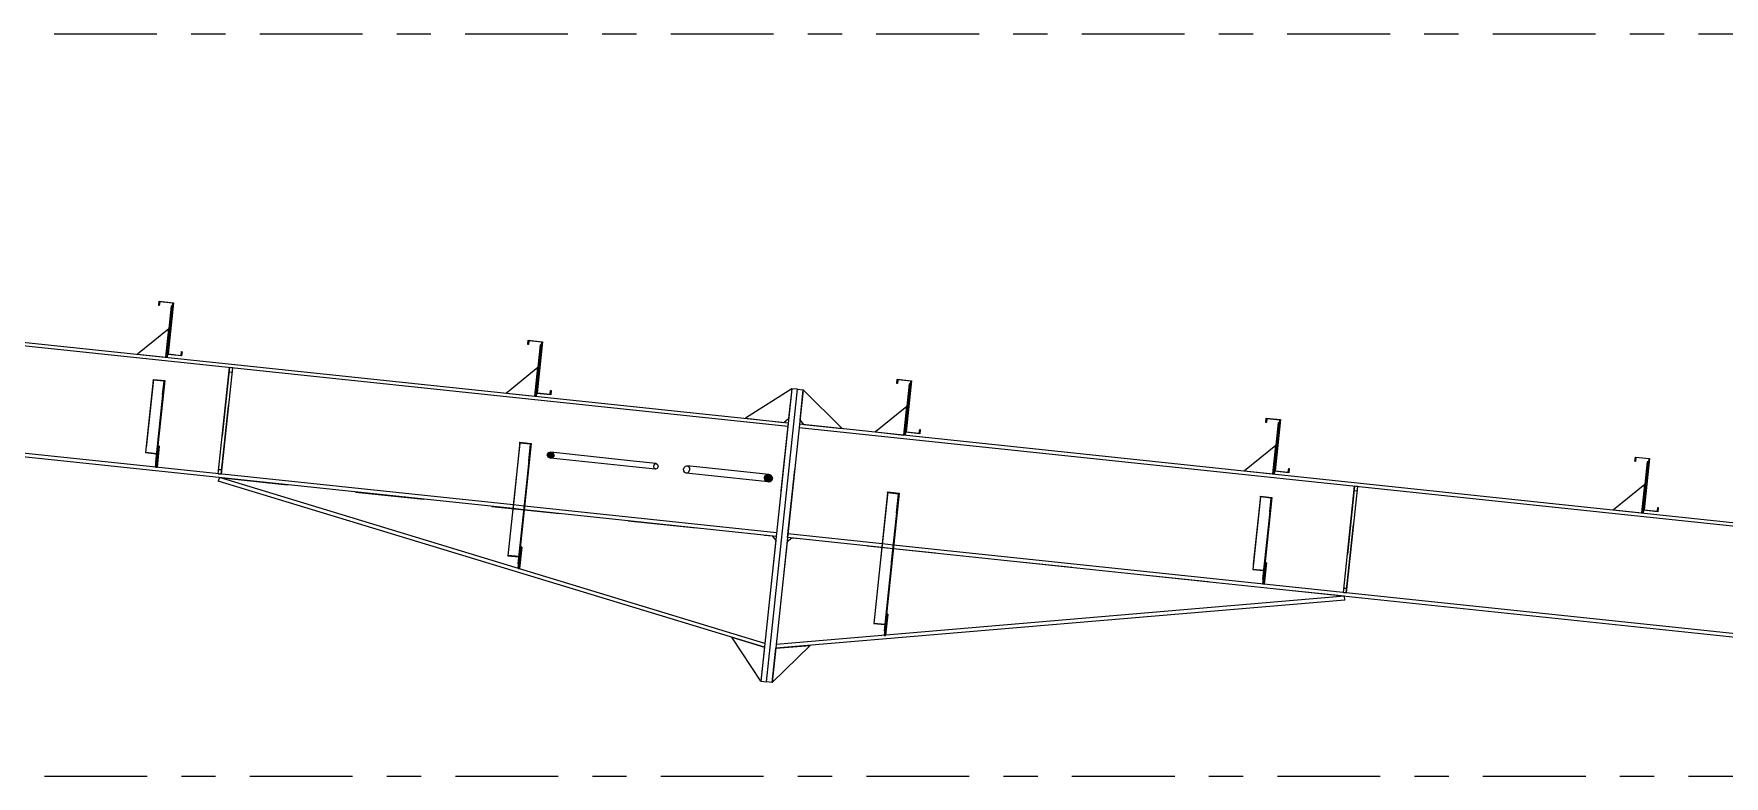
# Model space of a CAD drawing. Header units: millimetres. Extents: x -49 to 773, y -73 to 501.
# Drawn here: x 311.76 to 361.11, y 261.47 to 283.14 of the extents above; entities that cross this region are included whole.
import ezdxf

# ---------------------------------------------------------------- set-up
doc = ezdxf.new("R2010")
doc.units = ezdxf.units.MM
for name, pattern in [('XKITLINE00', [0]), ('XKITLINE02', [4, 2, -2]), ('XKITLINE03', [6, 3, -1, 1, -1])]:
    doc.linetypes.add(name, pattern=pattern)
doc.layers.add('Part', color=2, linetype='Continuous', lineweight=0)
doc.layers.add('S-grid', color=1, linetype='Continuous', lineweight=0)

# ---------------------------------------------------------------- blocks, each defined once
blk = doc.blocks.new('*A210')
at = {"layer": 'Part'}
blk.add_hatch(color=3, dxfattribs=at).paths.add_polyline_path([(337.607, 271.479), (337.619, 271.588), (337.634, 271.587), (337.621, 271.462), (337.206, 271.506), (337.364, 272.999), (336.979, 273.04), (336.968, 272.93), (336.953, 272.932), (336.966, 273.056), (337.38, 273.013), (337.223, 271.519)], flags=17)
blk = doc.blocks.new('*A211')
at = {"layer": 'Part'}
blk.add_hatch(color=3, dxfattribs=at).paths.add_polyline_path([(337.607, 271.479), (337.619, 271.588), (337.634, 271.587), (337.621, 271.462), (337.206, 271.506), (337.364, 272.999), (336.979, 273.04), (336.968, 272.93), (336.953, 272.932), (336.966, 273.056), (337.38, 273.013), (337.223, 271.519)], flags=17)
blk = doc.blocks.new('*A212')
at = {"layer": 'Part'}
blk.add_hatch(color=3, dxfattribs=at).paths.add_polyline_path([(325.944, 271.188), (325.947, 271.214), (326.278, 271.179), (326.223, 270.659), (326.207, 270.661), (326.259, 271.155)], flags=17)
blk = doc.blocks.new('*A213')
at = {"layer": 'Part'}
blk.add_hatch(color=3, dxfattribs=at).paths.add_polyline_path([(315.245, 273.031), (315.247, 273.052), (315.579, 273.017), (315.534, 272.597), (315.518, 272.598), (315.56, 272.997)], flags=17)
blk = doc.blocks.new('*A214')
at = {"layer": 'Part'}
blk.add_hatch(color=3, dxfattribs=at).paths.add_polyline_path([(336.684, 269.736), (336.687, 269.764), (337.019, 269.729), (336.959, 269.158), (336.942, 269.16), (336.999, 269.703)], flags=17)
blk = doc.blocks.new('*A216')
at = {"layer": 'Part'}
blk.add_hatch(color=3, dxfattribs=at).paths.add_polyline_path([(347.566, 269.621), (347.568, 269.642), (347.899, 269.608), (347.855, 269.188), (347.839, 269.189), (347.881, 269.588)], flags=17)
blk = doc.blocks.new('*A224')
at = {"layer": 'Part'}
blk.add_hatch(color=3, dxfattribs=at).paths.add_polyline_path([(326.855, 270.922), (326.929, 270.889), (326.954, 270.828), (326.917, 270.772), (326.838, 270.756), (326.764, 270.788), (326.738, 270.85), (326.776, 270.906)], flags=17)
blk = doc.blocks.new('*A225')
at = {"layer": 'Part'}
blk.add_hatch(color=3, dxfattribs=at).paths.add_polyline_path([(333.275, 270.252), (333.316, 270.209), (333.327, 270.155), (333.305, 270.105), (333.256, 270.072), (333.193, 270.065), (333.133, 270.085), (333.092, 270.128), (333.081, 270.181), (333.103, 270.231), (333.152, 270.265), (333.215, 270.272)], flags=17)
blk = doc.blocks.new('*A230')
at = {"layer": 'Part'}
blk.add_hatch(color=3, dxfattribs=at).paths.add_polyline_path([(326.834, 272.615), (326.845, 272.724), (326.86, 272.723), (326.847, 272.599), (326.433, 272.642), (326.59, 274.136), (326.206, 274.176), (326.194, 274.067), (326.179, 274.068), (326.192, 274.193), (326.607, 274.149), (326.449, 272.656)], flags=17)
blk = doc.blocks.new('*A231')
at = {"layer": 'Part'}
blk.add_hatch(color=3, dxfattribs=at).paths.add_polyline_path([(326.834, 272.615), (326.845, 272.724), (326.86, 272.723), (326.847, 272.599), (326.433, 272.642), (326.59, 274.136), (326.206, 274.176), (326.194, 274.067), (326.179, 274.068), (326.192, 274.193), (326.607, 274.149), (326.449, 272.656)], flags=17)
blk = doc.blocks.new('*A232')
at = {"layer": 'Part'}
blk.add_hatch(color=3, dxfattribs=at).paths.add_polyline_path([(316.06, 273.751), (316.072, 273.861), (316.087, 273.859), (316.073, 273.735), (315.659, 273.779), (315.817, 275.272), (315.432, 275.313), (315.421, 275.203), (315.406, 275.205), (315.419, 275.329), (315.833, 275.285), (315.676, 273.792)], flags=17)
blk = doc.blocks.new('*A233')
at = {"layer": 'Part'}
blk.add_hatch(color=3, dxfattribs=at).paths.add_polyline_path([(316.06, 273.751), (316.072, 273.861), (316.087, 273.859), (316.073, 273.735), (315.659, 273.779), (315.817, 275.272), (315.432, 275.313), (315.421, 275.203), (315.406, 275.205), (315.419, 275.329), (315.833, 275.285), (315.676, 273.792)], flags=17)
blk = doc.blocks.new('*A268')
at = {"layer": 'Part'}
blk.add_hatch(color=3, dxfattribs=at).paths.add_polyline_path([(359.154, 269.206), (359.166, 269.315), (359.181, 269.314), (359.168, 269.189), (358.753, 269.233), (358.911, 270.727), (358.526, 270.767), (358.515, 270.658), (358.5, 270.659), (358.513, 270.784), (358.927, 270.74), (358.77, 269.247)], flags=17)
blk = doc.blocks.new('*A269')
at = {"layer": 'Part'}
blk.add_hatch(color=3, dxfattribs=at).paths.add_polyline_path([(359.154, 269.206), (359.166, 269.315), (359.181, 269.314), (359.168, 269.189), (358.753, 269.233), (358.911, 270.727), (358.526, 270.767), (358.515, 270.658), (358.5, 270.659), (358.513, 270.784), (358.927, 270.74), (358.77, 269.247)], flags=17)
blk = doc.blocks.new('*A270')
at = {"layer": 'Part'}
blk.add_hatch(color=3, dxfattribs=at).paths.add_polyline_path([(348.381, 270.342), (348.392, 270.452), (348.407, 270.45), (348.394, 270.326), (347.98, 270.37), (348.137, 271.863), (347.753, 271.903), (347.741, 271.794), (347.726, 271.796), (347.739, 271.92), (348.154, 271.876), (347.996, 270.383)], flags=17)
blk = doc.blocks.new('*A271')
at = {"layer": 'Part'}
blk.add_hatch(color=3, dxfattribs=at).paths.add_polyline_path([(348.381, 270.342), (348.392, 270.452), (348.407, 270.45), (348.394, 270.326), (347.98, 270.37), (348.137, 271.863), (347.753, 271.903), (347.741, 271.794), (347.726, 271.796), (347.739, 271.92), (348.154, 271.876), (347.996, 270.383)], flags=17)
blk = doc.blocks.new('*A896')
at = {"layer": 'S-grid', "color": 1, "linetype": 'XKITLINE03', "lineweight": 0}
blk.add_line((282.351, 283.136), (454.905, 283.136), dxfattribs=at)
blk = doc.blocks.new('*A897')
at = {"layer": 'S-grid', "color": 1, "linetype": 'XKITLINE03', "lineweight": 0}
blk.add_line((-5.936, 261.47), (454.905, 261.47), dxfattribs=at)
blk = doc.blocks.new('*A907')
at = {"layer": 'Part', "color": 2, "linetype": 'XKITLINE00', "lineweight": 0}
for p, q in [((349.989, 266.831), (350.316, 269.93)), ((350.398, 269.922), (350.072, 266.822))]:
    blk.add_line(p, q, dxfattribs=at)
at = {"layer": 'Part', "color": 7, "linetype": 'XKITLINE02', "lineweight": 0}
for p, q in [((350.302, 269.806), (350.385, 269.797)), ((350.398, 269.922), (350.316, 269.93)), ((350.072, 266.822), (349.989, 266.831)), ((350.085, 266.947), (350.002, 266.955))]:
    blk.add_line(p, q, dxfattribs=at)
blk = doc.blocks.new('*A1142')
at = {"layer": 'Part', "color": 2, "linetype": 'XKITLINE00', "lineweight": 0}
for p, q in [((336.953, 272.932), (336.966, 273.056)), ((336.968, 272.93), (336.953, 272.932)), ((336.966, 273.056), (337.38, 273.013)), ((336.979, 273.04), (336.968, 272.93)), ((337.364, 272.999), (336.979, 273.04)), ((337.206, 271.506), (337.364, 272.999)), ((337.38, 273.013), (337.223, 271.519)), ((337.621, 271.462), (337.206, 271.506)), ((337.223, 271.519), (337.607, 271.479)), ((337.607, 271.479), (337.619, 271.588)), ((337.619, 271.588), (337.634, 271.587)), ((337.634, 271.587), (337.621, 271.462))]:
    blk.add_line(p, q, dxfattribs=at)
blk = doc.blocks.new('*A1143')
at = {"layer": 'Part', "color": 2, "linetype": 'XKITLINE00', "lineweight": 0}
for p, q in [((336.953, 272.932), (336.966, 273.056)), ((336.968, 272.93), (336.953, 272.932)), ((336.966, 273.056), (337.38, 273.013)), ((336.979, 273.04), (336.968, 272.93)), ((337.364, 272.999), (336.979, 273.04)), ((337.206, 271.506), (337.364, 272.999)), ((337.38, 273.013), (337.223, 271.519)), ((337.621, 271.462), (337.206, 271.506)), ((337.223, 271.519), (337.607, 271.479)), ((337.607, 271.479), (337.619, 271.588)), ((337.619, 271.588), (337.634, 271.587)), ((337.634, 271.587), (337.621, 271.462))]:
    blk.add_line(p, q, dxfattribs=at)
blk = doc.blocks.new('*A1144')
at = {"layer": 'Part', "color": 7, "linetype": 'XKITLINE02', "lineweight": 0}
for p, q in [((261.135, 279.337), (260.808, 276.237)), ((261.138, 279.362), (261.146, 279.445)), ((333.78, 271.784), (333.43, 268.469)), ((326.074, 269.244), (325.743, 269.279)), ((326.086, 269.352), (325.754, 269.387))]:
    blk.add_line(p, q, dxfattribs=at)
at = {"layer": 'Part', "color": 2, "linetype": 'XKITLINE00', "lineweight": 0}
for p, q in [((261.138, 279.362), (261.135, 279.337)), ((333.769, 271.676), (261.135, 279.337)), ((261.146, 279.445), (333.78, 271.784)), ((260.808, 276.237), (260.797, 276.13)), ((325.743, 269.279), (260.797, 276.13)), ((325.754, 269.387), (260.808, 276.237)), ((333.43, 268.469), (326.074, 269.244)), ((333.442, 268.576), (326.086, 269.352))]:
    blk.add_line(p, q, dxfattribs=at)
blk = doc.blocks.new('*A1145')
at = {"layer": 'Part', "color": 7, "linetype": 'XKITLINE02', "lineweight": 0}
for p, q in [((333.762, 268.434), (334.112, 271.749)), ((336.848, 268.108), (336.516, 268.143)), ((336.859, 268.216), (336.528, 268.251)), ((402.909, 264.492), (399.159, 261.536)), ((390.727, 262.534), (390.396, 262.569)), ((390.716, 262.426), (390.384, 262.461)), ((399.281, 261.632), (399.041, 261.657))]:
    blk.add_line(p, q, dxfattribs=at)
at = {"layer": 'Part', "color": 2, "linetype": 'XKITLINE00', "lineweight": 0}
for p, q in [((402.788, 264.396), (334.1, 271.641)), ((334.112, 271.749), (402.909, 264.492)), ((336.528, 268.251), (333.773, 268.541)), ((336.516, 268.143), (333.762, 268.434)), ((390.384, 262.461), (336.848, 268.108)), ((390.396, 262.569), (336.859, 268.216)), ((399.159, 261.536), (390.716, 262.426)), ((399.041, 261.657), (390.727, 262.534))]:
    blk.add_line(p, q, dxfattribs=at)
blk = doc.blocks.new('*A1148')
at = {"layer": 'Part', "color": 7, "linetype": 'XKITLINE02', "lineweight": 0}
for p, q in [((333.749, 268.313), (333.421, 265.202)), ((350.019, 266.719), (333.883, 268.421))]:
    blk.add_line(p, q, dxfattribs=at)
at = {"layer": 'Part', "color": 2, "linetype": 'XKITLINE00', "lineweight": 0}
for p, q in [((333.883, 268.421), (333.749, 268.313)), ((350.028, 266.611), (333.421, 265.202)), ((350.019, 266.719), (333.433, 265.311)), ((350.028, 266.611), (350.019, 266.719))]:
    blk.add_line(p, q, dxfattribs=at)
blk = doc.blocks.new('*A1149')
at = {"layer": 'Part', "color": 2, "linetype": 'XKITLINE00', "lineweight": 0}
for p, q in [((317.173, 270.183), (317.142, 270.08)), ((333.089, 265.236), (317.142, 270.08)), ((333.101, 265.346), (317.173, 270.183)), ((333.309, 268.481), (333.418, 268.348))]:
    blk.add_line(p, q, dxfattribs=at)
at = {"layer": 'Part', "color": 7, "linetype": 'XKITLINE02', "lineweight": 0}
for p, q in [((317.173, 270.183), (333.309, 268.481)), ((333.418, 268.348), (333.089, 265.236))]:
    blk.add_line(p, q, dxfattribs=at)
blk = doc.blocks.new('*A1150')
at = {"layer": 'Part', "color": 2, "linetype": 'XKITLINE00', "lineweight": 0}
blk.add_line((334.417, 265.286), (333.316, 264.207), dxfattribs=at)
at = {"layer": 'Part', "color": 7, "linetype": 'XKITLINE02', "lineweight": 0}
for p, q in [((333.316, 264.207), (333.421, 265.202)), ((333.421, 265.202), (334.417, 265.286))]:
    blk.add_line(p, q, dxfattribs=at)
blk = doc.blocks.new('*A1151')
at = {"layer": 'Part', "color": 2, "linetype": 'XKITLINE00', "lineweight": 0}
blk.add_line((332.985, 264.242), (332.133, 265.527), dxfattribs=at)
at = {"layer": 'Part', "color": 7, "linetype": 'XKITLINE02', "lineweight": 0}
for p, q in [((332.133, 265.527), (333.089, 265.236)), ((333.089, 265.236), (332.985, 264.242))]:
    blk.add_line(p, q, dxfattribs=at)
blk = doc.blocks.new('*A1152')
at = {"layer": 'Part', "color": 7, "linetype": 'XKITLINE02', "lineweight": 0}
for p, q in [((336.647, 266.2), (336.581, 265.578)), ((336.622, 265.574), (336.688, 266.196)), ((336.688, 266.196), (336.647, 266.2)), ((336.581, 265.578), (336.622, 265.574)), ((336.594, 265.703), (336.636, 265.698))]:
    blk.add_line(p, q, dxfattribs=at)
blk = doc.blocks.new('*A1153')
at = {"layer": 'Part', "color": 2, "linetype": 'XKITLINE00', "lineweight": 0}
for p, q in [((336.626, 266.005), (336.581, 265.578)), ((336.688, 266.196), (336.623, 265.582)), ((336.647, 266.2), (336.688, 266.196))]:
    blk.add_line(p, q, dxfattribs=at)
at = {"layer": 'Part', "color": 7, "linetype": 'XKITLINE02', "lineweight": 0}
for p, q in [((336.626, 266.005), (336.647, 266.2)), ((336.622, 265.574), (336.581, 265.578)), ((336.594, 265.703), (336.636, 265.698)), ((336.623, 265.582), (336.622, 265.574))]:
    blk.add_line(p, q, dxfattribs=at)
blk = doc.blocks.new('*A1154')
at = {"layer": 'Part', "color": 7, "linetype": 'XKITLINE02', "lineweight": 0}
for p, q in [((325.96, 268.156), (325.894, 267.535)), ((325.935, 267.531), (326.001, 268.152)), ((326.001, 268.152), (325.96, 268.156)), ((325.894, 267.535), (325.935, 267.531)), ((325.907, 267.659), (325.949, 267.655))]:
    blk.add_line(p, q, dxfattribs=at)
blk = doc.blocks.new('*A1155')
at = {"layer": 'Part', "color": 2, "linetype": 'XKITLINE00', "lineweight": 0}
for p, q in [((326.001, 268.152), (325.935, 267.531)), ((325.96, 268.156), (326.001, 268.152)), ((325.894, 267.535), (325.937, 267.943)), ((325.935, 267.531), (325.894, 267.535))]:
    blk.add_line(p, q, dxfattribs=at)
at = {"layer": 'Part', "color": 7, "linetype": 'XKITLINE02', "lineweight": 0}
for p, q in [((325.937, 267.943), (325.96, 268.156)), ((325.907, 267.659), (325.949, 267.655))]:
    blk.add_line(p, q, dxfattribs=at)
blk = doc.blocks.new('*A1156')
at = {"layer": 'Part', "color": 2, "linetype": 'XKITLINE00', "lineweight": 0}
blk.add_line((326.47, 273.393), (325.554, 272.651), dxfattribs=at)
at = {"layer": 'Part', "color": 7, "linetype": 'XKITLINE02', "lineweight": 0}
for p, q in [((326.382, 272.564), (326.47, 273.393)), ((325.554, 272.651), (326.382, 272.564))]:
    blk.add_line(p, q, dxfattribs=at)
blk = doc.blocks.new('*A1157')
at = {"layer": 'Part', "color": 2, "linetype": 'XKITLINE00', "lineweight": 0}
for p, q in [((326.54, 274.055), (326.382, 272.564)), ((326.581, 274.051), (326.54, 274.055)), ((326.433, 272.642), (326.424, 272.559))]:
    blk.add_line(p, q, dxfattribs=at)
at = {"layer": 'Part', "color": 7, "linetype": 'XKITLINE02', "lineweight": 0}
for p, q in [((326.433, 272.642), (326.581, 274.051)), ((326.424, 272.559), (326.382, 272.564))]:
    blk.add_line(p, q, dxfattribs=at)
blk = doc.blocks.new('*A1158')
at = {"layer": 'Part', "color": 7, "linetype": 'XKITLINE02', "lineweight": 0}
for p, q in [((325.947, 271.214), (325.598, 267.903)), ((326.259, 271.155), (325.891, 267.669)), ((325.908, 267.667), (326.278, 271.179)), ((325.598, 267.903), (325.913, 267.87)), ((325.599, 267.914), (325.93, 267.879)), ((325.891, 267.669), (325.908, 267.667))]:
    blk.add_line(p, q, dxfattribs=at)
blk = doc.blocks.new('*A1159')
at = {"layer": 'Part', "color": 2, "linetype": 'XKITLINE00', "lineweight": 0}
for p, q in [((325.944, 271.188), (325.598, 267.903)), ((326.278, 271.179), (325.937, 267.943)), ((325.944, 271.188), (325.947, 271.214)), ((326.259, 271.155), (325.944, 271.188)), ((325.947, 271.214), (326.278, 271.179)), ((326.207, 270.661), (326.259, 271.155)), ((326.207, 270.661), (325.891, 267.669)), ((326.207, 270.661), (326.223, 270.659)), ((325.598, 267.903), (325.913, 267.87)), ((325.891, 267.669), (325.908, 267.667))]:
    blk.add_line(p, q, dxfattribs=at)
at = {"layer": 'Part', "color": 7, "linetype": 'XKITLINE02', "lineweight": 0}
for p, q in [((325.93, 267.879), (325.599, 267.914)), ((325.937, 267.943), (325.908, 267.667))]:
    blk.add_line(p, q, dxfattribs=at)
blk = doc.blocks.new('*A1160')
at = {"layer": 'Part', "color": 7, "linetype": 'XKITLINE02', "lineweight": 0}
for p, q in [((315.378, 271.11), (315.312, 270.489)), ((315.354, 270.484), (315.419, 271.106)), ((315.419, 271.106), (315.378, 271.11)), ((315.312, 270.489), (315.354, 270.484)), ((315.325, 270.613), (315.367, 270.608))]:
    blk.add_line(p, q, dxfattribs=at)
blk = doc.blocks.new('*A1161')
at = {"layer": 'Part', "color": 7, "linetype": 'XKITLINE02', "lineweight": 0}
for p, q in [((315.35, 270.85), (315.378, 271.11)), ((315.354, 270.484), (315.312, 270.489)), ((315.325, 270.613), (315.367, 270.608))]:
    blk.add_line(p, q, dxfattribs=at)
at = {"layer": 'Part', "color": 2, "linetype": 'XKITLINE00', "lineweight": 0}
for p, q in [((315.419, 271.106), (315.354, 270.484)), ((315.378, 271.11), (315.419, 271.106)), ((315.312, 270.489), (315.35, 270.85))]:
    blk.add_line(p, q, dxfattribs=at)
blk = doc.blocks.new('*A1162')
at = {"layer": 'Part', "color": 2, "linetype": 'XKITLINE00', "lineweight": 0}
blk.add_line((315.696, 274.529), (314.78, 273.788), dxfattribs=at)
at = {"layer": 'Part', "color": 7, "linetype": 'XKITLINE02', "lineweight": 0}
for p, q in [((315.609, 273.7), (315.696, 274.529)), ((314.78, 273.788), (315.609, 273.7))]:
    blk.add_line(p, q, dxfattribs=at)
blk = doc.blocks.new('*A1163')
at = {"layer": 'Part', "color": 2, "linetype": 'XKITLINE00', "lineweight": 0}
for p, q in [((315.766, 275.192), (315.609, 273.7)), ((315.808, 275.187), (315.766, 275.192)), ((315.659, 273.779), (315.65, 273.696))]:
    blk.add_line(p, q, dxfattribs=at)
at = {"layer": 'Part', "color": 7, "linetype": 'XKITLINE02', "lineweight": 0}
for p, q in [((315.659, 273.779), (315.808, 275.187)), ((315.65, 273.696), (315.609, 273.7))]:
    blk.add_line(p, q, dxfattribs=at)
blk = doc.blocks.new('*A1164')
at = {"layer": 'Part', "color": 7, "linetype": 'XKITLINE02', "lineweight": 0}
for p, q in [((315.247, 273.052), (315.022, 270.912)), ((315.56, 272.997), (315.31, 270.63)), ((315.327, 270.628), (315.579, 273.017)), ((315.022, 270.912), (315.336, 270.879)), ((315.023, 270.925), (315.354, 270.89)), ((315.31, 270.63), (315.327, 270.628))]:
    blk.add_line(p, q, dxfattribs=at)
blk = doc.blocks.new('*A1165')
at = {"layer": 'Part', "color": 2, "linetype": 'XKITLINE00', "lineweight": 0}
for p, q in [((315.245, 273.031), (315.022, 270.912)), ((315.245, 273.031), (315.247, 273.052)), ((315.56, 272.997), (315.245, 273.031)), ((315.247, 273.052), (315.579, 273.017)), ((315.579, 273.017), (315.35, 270.85)), ((315.518, 272.598), (315.56, 272.997)), ((315.518, 272.598), (315.31, 270.63)), ((315.534, 272.597), (315.518, 272.598)), ((315.022, 270.912), (315.336, 270.879)), ((315.31, 270.63), (315.327, 270.628))]:
    blk.add_line(p, q, dxfattribs=at)
at = {"layer": 'Part', "color": 7, "linetype": 'XKITLINE02', "lineweight": 0}
for p, q in [((315.023, 270.925), (315.354, 270.89)), ((315.35, 270.85), (315.327, 270.628))]:
    blk.add_line(p, q, dxfattribs=at)
blk = doc.blocks.new('*A1166')
at = {"layer": 'Part', "color": 7, "linetype": 'XKITLINE02', "lineweight": 0}
for p, q in [((317.47, 273.395), (317.143, 270.295)), ((317.226, 270.287), (317.553, 273.386)), ((317.457, 273.271), (317.54, 273.262)), ((317.553, 273.386), (317.47, 273.395)), ((317.143, 270.295), (317.226, 270.287)), ((317.156, 270.42), (317.239, 270.411))]:
    blk.add_line(p, q, dxfattribs=at)
blk = doc.blocks.new('*A1167')
at = {"layer": 'Part', "color": 2, "linetype": 'XKITLINE00', "lineweight": 0}
for p, q in [((317.143, 270.295), (317.47, 273.395)), ((317.553, 273.386), (317.226, 270.287))]:
    blk.add_line(p, q, dxfattribs=at)
at = {"layer": 'Part', "color": 7, "linetype": 'XKITLINE02', "lineweight": 0}
for p, q in [((317.457, 273.271), (317.54, 273.262)), ((317.553, 273.386), (317.47, 273.395)), ((317.226, 270.287), (317.143, 270.295)), ((317.239, 270.411), (317.156, 270.42))]:
    blk.add_line(p, q, dxfattribs=at)
blk = doc.blocks.new('*A1168')
at = {"layer": 'Part', "color": 2, "linetype": 'XKITLINE00', "lineweight": 0}
for p, q in [((333.15, 264.225), (334.051, 272.761)), ((334.216, 272.743), (333.316, 264.207)), ((334.051, 272.761), (334.216, 272.743)), ((333.316, 264.207), (333.15, 264.225))]:
    blk.add_line(p, q, dxfattribs=at)
blk = doc.blocks.new('*A1169')
at = {"layer": 'Part', "color": 2, "linetype": 'XKITLINE00', "lineweight": 0}
for p, q in [((333.885, 272.778), (332.985, 264.242)), ((333.15, 264.225), (334.051, 272.761)), ((334.051, 272.761), (333.885, 272.778)), ((332.985, 264.242), (333.15, 264.225))]:
    blk.add_line(p, q, dxfattribs=at)
blk = doc.blocks.new('*A1170')
at = {"layer": 'Part', "color": 7, "linetype": 'XKITLINE02', "lineweight": 0}
for p, q in [((334.125, 271.873), (334.216, 272.743)), ((334.236, 271.735), (335.355, 271.617))]:
    blk.add_line(p, q, dxfattribs=at)
at = {"layer": 'Part', "color": 2, "linetype": 'XKITLINE00', "lineweight": 0}
for p, q in [((335.355, 271.617), (334.216, 272.743)), ((334.236, 271.735), (334.125, 271.873))]:
    blk.add_line(p, q, dxfattribs=at)
blk = doc.blocks.new('*A1171')
at = {"layer": 'Part', "color": 2, "linetype": 'XKITLINE00', "lineweight": 0}
for p, q in [((333.885, 272.778), (332.537, 271.915)), ((333.656, 271.797), (333.793, 271.908))]:
    blk.add_line(p, q, dxfattribs=at)
at = {"layer": 'Part', "color": 7, "linetype": 'XKITLINE02', "lineweight": 0}
for p, q in [((333.885, 272.778), (333.793, 271.908)), ((332.537, 271.915), (333.656, 271.797))]:
    blk.add_line(p, q, dxfattribs=at)
blk = doc.blocks.new('*A1172')
at = {"layer": 'Part', "color": 2, "linetype": 'XKITLINE00', "lineweight": 0}
blk.add_line((337.243, 272.256), (336.327, 271.515), dxfattribs=at)
at = {"layer": 'Part', "color": 7, "linetype": 'XKITLINE02', "lineweight": 0}
for p, q in [((337.156, 271.427), (337.243, 272.256)), ((336.327, 271.515), (337.156, 271.427))]:
    blk.add_line(p, q, dxfattribs=at)
blk = doc.blocks.new('*A1173')
at = {"layer": 'Part', "color": 2, "linetype": 'XKITLINE00', "lineweight": 0}
for p, q in [((337.313, 272.919), (337.156, 271.427)), ((337.355, 272.915), (337.313, 272.919)), ((337.206, 271.506), (337.198, 271.423))]:
    blk.add_line(p, q, dxfattribs=at)
at = {"layer": 'Part', "color": 7, "linetype": 'XKITLINE02', "lineweight": 0}
for p, q in [((337.206, 271.506), (337.355, 272.915)), ((337.198, 271.423), (337.156, 271.427))]:
    blk.add_line(p, q, dxfattribs=at)
blk = doc.blocks.new('*A1174')
at = {"layer": 'Part', "color": 7, "linetype": 'XKITLINE02', "lineweight": 0}
for p, q in [((336.687, 269.764), (336.283, 265.929)), ((336.999, 269.703), (336.578, 265.713)), ((336.595, 265.711), (337.019, 269.729)), ((336.283, 265.929), (336.598, 265.896)), ((336.284, 265.939), (336.615, 265.904)), ((336.578, 265.713), (336.595, 265.711))]:
    blk.add_line(p, q, dxfattribs=at)
blk = doc.blocks.new('*A1175')
at = {"layer": 'Part', "color": 2, "linetype": 'XKITLINE00', "lineweight": 0}
for p, q in [((336.684, 269.736), (336.283, 265.929)), ((337.019, 269.729), (336.626, 266.005)), ((336.684, 269.736), (336.687, 269.764)), ((336.999, 269.703), (336.684, 269.736)), ((336.687, 269.764), (337.019, 269.729)), ((336.942, 269.16), (336.999, 269.703)), ((336.942, 269.16), (336.578, 265.713)), ((336.942, 269.16), (336.959, 269.158)), ((336.283, 265.929), (336.598, 265.896)), ((336.578, 265.713), (336.595, 265.711))]:
    blk.add_line(p, q, dxfattribs=at)
at = {"layer": 'Part', "color": 7, "linetype": 'XKITLINE02', "lineweight": 0}
for p, q in [((336.595, 265.711), (336.626, 266.005)), ((336.284, 265.939), (336.615, 265.904))]:
    blk.add_line(p, q, dxfattribs=at)
blk = doc.blocks.new('*A1176')
at = {"layer": 'Part', "color": 7, "linetype": 'XKITLINE02', "lineweight": 0}
for p, q in [((347.698, 267.701), (347.633, 267.079)), ((347.674, 267.075), (347.74, 267.697)), ((347.74, 267.697), (347.698, 267.701)), ((347.633, 267.079), (347.674, 267.075)), ((347.646, 267.204), (347.687, 267.199))]:
    blk.add_line(p, q, dxfattribs=at)
blk = doc.blocks.new('*A1177')
at = {"layer": 'Part', "color": 7, "linetype": 'XKITLINE02', "lineweight": 0}
for p, q in [((347.671, 267.441), (347.698, 267.701)), ((347.674, 267.075), (347.633, 267.079)), ((347.646, 267.204), (347.687, 267.199))]:
    blk.add_line(p, q, dxfattribs=at)
at = {"layer": 'Part', "color": 2, "linetype": 'XKITLINE00', "lineweight": 0}
for p, q in [((347.74, 267.697), (347.674, 267.075)), ((347.698, 267.701), (347.74, 267.697)), ((347.633, 267.079), (347.671, 267.441))]:
    blk.add_line(p, q, dxfattribs=at)
blk = doc.blocks.new('*A1184')
at = {"layer": 'Part', "color": 2, "linetype": 'XKITLINE00', "lineweight": 0}
for p, q in [((358.861, 270.646), (358.703, 269.155)), ((358.902, 270.642), (358.861, 270.646)), ((358.753, 269.233), (358.745, 269.15))]:
    blk.add_line(p, q, dxfattribs=at)
at = {"layer": 'Part', "color": 7, "linetype": 'XKITLINE02', "lineweight": 0}
for p, q in [((358.753, 269.233), (358.902, 270.642)), ((358.745, 269.15), (358.703, 269.155))]:
    blk.add_line(p, q, dxfattribs=at)
blk = doc.blocks.new('*A1185')
at = {"layer": 'Part', "color": 2, "linetype": 'XKITLINE00', "lineweight": 0}
blk.add_line((358.791, 269.983), (357.874, 269.242), dxfattribs=at)
at = {"layer": 'Part', "color": 7, "linetype": 'XKITLINE02', "lineweight": 0}
for p, q in [((358.703, 269.155), (358.791, 269.983)), ((357.874, 269.242), (358.703, 269.155))]:
    blk.add_line(p, q, dxfattribs=at)
blk = doc.blocks.new('*A1186')
at = {"layer": 'Part', "color": 2, "linetype": 'XKITLINE00', "lineweight": 0}
blk.add_line((348.017, 271.12), (347.101, 270.378), dxfattribs=at)
at = {"layer": 'Part', "color": 7, "linetype": 'XKITLINE02', "lineweight": 0}
for p, q in [((347.93, 270.291), (348.017, 271.12)), ((347.101, 270.378), (347.93, 270.291))]:
    blk.add_line(p, q, dxfattribs=at)
blk = doc.blocks.new('*A1187')
at = {"layer": 'Part', "color": 2, "linetype": 'XKITLINE00', "lineweight": 0}
for p, q in [((348.087, 271.783), (347.93, 270.291)), ((348.128, 271.778), (348.087, 271.783)), ((347.98, 270.37), (347.971, 270.287))]:
    blk.add_line(p, q, dxfattribs=at)
at = {"layer": 'Part', "color": 7, "linetype": 'XKITLINE02', "lineweight": 0}
for p, q in [((347.98, 270.37), (348.128, 271.778)), ((347.971, 270.287), (347.93, 270.291))]:
    blk.add_line(p, q, dxfattribs=at)
blk = doc.blocks.new('*A1188')
at = {"layer": 'Part', "color": 7, "linetype": 'XKITLINE02', "lineweight": 0}
for p, q in [((347.568, 269.642), (347.342, 267.503)), ((347.881, 269.588), (347.631, 267.221)), ((347.648, 267.219), (347.899, 269.608)), ((347.342, 267.503), (347.657, 267.47)), ((347.344, 267.516), (347.675, 267.481)), ((347.631, 267.221), (347.648, 267.219))]:
    blk.add_line(p, q, dxfattribs=at)
blk = doc.blocks.new('*A1189')
at = {"layer": 'Part', "color": 2, "linetype": 'XKITLINE00', "lineweight": 0}
for p, q in [((347.566, 269.621), (347.342, 267.503)), ((347.566, 269.621), (347.568, 269.642)), ((347.881, 269.588), (347.566, 269.621)), ((347.568, 269.642), (347.899, 269.608)), ((347.899, 269.608), (347.671, 267.441)), ((347.839, 269.189), (347.881, 269.588)), ((347.839, 269.189), (347.631, 267.221)), ((347.855, 269.188), (347.839, 269.189)), ((347.342, 267.503), (347.657, 267.47)), ((347.631, 267.221), (347.648, 267.219))]:
    blk.add_line(p, q, dxfattribs=at)
at = {"layer": 'Part', "color": 7, "linetype": 'XKITLINE02', "lineweight": 0}
for p, q in [((347.344, 267.516), (347.675, 267.481)), ((347.671, 267.441), (347.648, 267.219))]:
    blk.add_line(p, q, dxfattribs=at)
blk = doc.blocks.new('*A1190')
at = {"layer": 'Part', "color": 7, "linetype": 'XKITLINE02', "lineweight": 0}
for p, q in [((350.316, 269.93), (349.989, 266.831)), ((350.072, 266.822), (350.398, 269.922)), ((350.302, 269.806), (350.385, 269.797)), ((350.398, 269.922), (350.316, 269.93)), ((349.989, 266.831), (350.072, 266.822)), ((350.002, 266.955), (350.085, 266.947))]:
    blk.add_line(p, q, dxfattribs=at)
blk = doc.blocks.new('*A1213')
at = {"layer": 'Part', "color": 2, "linetype": 'XKITLINE00', "lineweight": 0}
for p, q in [((326.776, 270.906), (326.738, 270.85)), ((326.738, 270.85), (326.764, 270.788)), ((326.764, 270.788), (326.838, 270.756)), ((326.855, 270.922), (326.776, 270.906)), ((326.838, 270.756), (326.917, 270.772)), ((329.241, 270.503), (326.838, 270.756)), ((329.259, 270.668), (326.855, 270.922)), ((326.855, 270.922), (326.929, 270.889)), ((326.917, 270.772), (326.954, 270.828)), ((326.954, 270.828), (326.929, 270.889))]:
    blk.add_line(p, q, dxfattribs=at)
at = {"layer": 'Part', "color": 7, "linetype": 'XKITLINE02', "lineweight": 0}
for p, q in [((329.908, 270.432), (329.241, 270.503)), ((329.925, 270.598), (329.259, 270.668)), ((329.853, 270.522), (329.878, 270.578)), ((329.865, 270.461), (329.853, 270.522)), ((329.908, 270.432), (329.865, 270.461)), ((329.878, 270.578), (329.925, 270.598)), ((329.955, 270.452), (329.908, 270.432)), ((329.925, 270.598), (329.968, 270.569)), ((329.98, 270.508), (329.955, 270.452)), ((329.968, 270.569), (329.98, 270.508))]:
    blk.add_line(p, q, dxfattribs=at)
blk = doc.blocks.new('*A1214')
at = {"layer": 'Part', "color": 7, "linetype": 'XKITLINE02', "lineweight": 0}
for p, q in [((330.727, 270.43), (330.744, 270.48)), ((330.744, 270.48), (330.78, 270.515)), ((330.78, 270.515), (330.825, 270.524)), ((331.382, 270.465), (330.825, 270.524)), ((330.825, 270.524), (330.867, 270.506)), ((330.867, 270.506), (330.895, 270.464)), ((330.895, 270.464), (330.901, 270.411)), ((330.733, 270.377), (330.727, 270.43)), ((330.761, 270.335), (330.733, 270.377)), ((330.803, 270.317), (330.761, 270.335)), ((330.848, 270.326), (330.803, 270.317)), ((331.36, 270.258), (330.803, 270.317)), ((330.884, 270.361), (330.848, 270.326)), ((330.901, 270.411), (330.884, 270.361))]:
    blk.add_line(p, q, dxfattribs=at)
at = {"layer": 'Part', "color": 2, "linetype": 'XKITLINE00', "lineweight": 0}
for p, q in [((333.215, 270.272), (331.382, 270.465)), ((333.193, 270.065), (331.36, 270.258)), ((333.103, 270.231), (333.081, 270.181)), ((333.081, 270.181), (333.092, 270.128)), ((333.092, 270.128), (333.133, 270.085)), ((333.152, 270.265), (333.103, 270.231)), ((333.133, 270.085), (333.193, 270.065)), ((333.215, 270.272), (333.152, 270.265)), ((333.193, 270.065), (333.256, 270.072)), ((333.275, 270.252), (333.215, 270.272)), ((333.256, 270.072), (333.305, 270.105)), ((333.316, 270.209), (333.275, 270.252)), ((333.305, 270.105), (333.327, 270.155)), ((333.327, 270.155), (333.316, 270.209))]:
    blk.add_line(p, q, dxfattribs=at)
blk = doc.blocks.new('*A1232')
at = {"layer": 'Part', "color": 2, "linetype": 'XKITLINE00', "lineweight": 0}
for p, q in [((326.179, 274.068), (326.192, 274.193)), ((326.194, 274.067), (326.179, 274.068)), ((326.192, 274.193), (326.607, 274.149)), ((326.206, 274.176), (326.194, 274.067)), ((326.59, 274.136), (326.206, 274.176)), ((326.433, 272.642), (326.59, 274.136)), ((326.607, 274.149), (326.449, 272.656)), ((326.847, 272.599), (326.433, 272.642)), ((326.449, 272.656), (326.834, 272.615)), ((326.834, 272.615), (326.845, 272.724)), ((326.845, 272.724), (326.86, 272.723)), ((326.86, 272.723), (326.847, 272.599))]:
    blk.add_line(p, q, dxfattribs=at)
blk = doc.blocks.new('*A1233')
at = {"layer": 'Part', "color": 2, "linetype": 'XKITLINE00', "lineweight": 0}
for p, q in [((326.179, 274.068), (326.192, 274.193)), ((326.194, 274.067), (326.179, 274.068)), ((326.192, 274.193), (326.607, 274.149)), ((326.206, 274.176), (326.194, 274.067)), ((326.59, 274.136), (326.206, 274.176)), ((326.433, 272.642), (326.59, 274.136)), ((326.607, 274.149), (326.449, 272.656)), ((326.847, 272.599), (326.433, 272.642)), ((326.449, 272.656), (326.834, 272.615)), ((326.834, 272.615), (326.845, 272.724)), ((326.845, 272.724), (326.86, 272.723)), ((326.86, 272.723), (326.847, 272.599))]:
    blk.add_line(p, q, dxfattribs=at)
blk = doc.blocks.new('*A1234')
at = {"layer": 'Part', "color": 2, "linetype": 'XKITLINE00', "lineweight": 0}
for p, q in [((315.406, 275.205), (315.419, 275.329)), ((315.421, 275.203), (315.406, 275.205)), ((315.419, 275.329), (315.833, 275.285)), ((315.432, 275.313), (315.421, 275.203)), ((315.817, 275.272), (315.432, 275.313)), ((315.659, 273.779), (315.817, 275.272)), ((315.833, 275.285), (315.676, 273.792)), ((316.073, 273.735), (315.659, 273.779)), ((315.676, 273.792), (316.06, 273.751)), ((316.06, 273.751), (316.072, 273.861)), ((316.072, 273.861), (316.087, 273.859)), ((316.087, 273.859), (316.073, 273.735))]:
    blk.add_line(p, q, dxfattribs=at)
blk = doc.blocks.new('*A1235')
at = {"layer": 'Part', "color": 2, "linetype": 'XKITLINE00', "lineweight": 0}
for p, q in [((315.406, 275.205), (315.419, 275.329)), ((315.421, 275.203), (315.406, 275.205)), ((315.419, 275.329), (315.833, 275.285)), ((315.432, 275.313), (315.421, 275.203)), ((315.817, 275.272), (315.432, 275.313)), ((315.659, 273.779), (315.817, 275.272)), ((315.833, 275.285), (315.676, 273.792)), ((316.073, 273.735), (315.659, 273.779)), ((315.676, 273.792), (316.06, 273.751)), ((316.06, 273.751), (316.072, 273.861)), ((316.072, 273.861), (316.087, 273.859)), ((316.087, 273.859), (316.073, 273.735))]:
    blk.add_line(p, q, dxfattribs=at)
blk = doc.blocks.new('*A1316')
at = {"layer": 'Part', "color": 2, "linetype": 'XKITLINE00', "lineweight": 0}
for p, q in [((358.5, 270.659), (358.513, 270.784)), ((358.515, 270.658), (358.5, 270.659)), ((358.513, 270.784), (358.927, 270.74)), ((358.526, 270.767), (358.515, 270.658)), ((358.911, 270.727), (358.526, 270.767)), ((358.753, 269.233), (358.911, 270.727)), ((358.927, 270.74), (358.77, 269.247)), ((359.168, 269.189), (358.753, 269.233)), ((358.77, 269.247), (359.154, 269.206)), ((359.154, 269.206), (359.166, 269.315)), ((359.166, 269.315), (359.181, 269.314)), ((359.181, 269.314), (359.168, 269.189))]:
    blk.add_line(p, q, dxfattribs=at)
blk = doc.blocks.new('*A1317')
at = {"layer": 'Part', "color": 2, "linetype": 'XKITLINE00', "lineweight": 0}
for p, q in [((358.5, 270.659), (358.513, 270.784)), ((358.515, 270.658), (358.5, 270.659)), ((358.513, 270.784), (358.927, 270.74)), ((358.526, 270.767), (358.515, 270.658)), ((358.911, 270.727), (358.526, 270.767)), ((358.753, 269.233), (358.911, 270.727)), ((358.927, 270.74), (358.77, 269.247)), ((359.168, 269.189), (358.753, 269.233)), ((358.77, 269.247), (359.154, 269.206)), ((359.154, 269.206), (359.166, 269.315)), ((359.166, 269.315), (359.181, 269.314)), ((359.181, 269.314), (359.168, 269.189))]:
    blk.add_line(p, q, dxfattribs=at)
blk = doc.blocks.new('*A1318')
at = {"layer": 'Part', "color": 2, "linetype": 'XKITLINE00', "lineweight": 0}
for p, q in [((347.726, 271.796), (347.739, 271.92)), ((347.739, 271.92), (348.154, 271.876)), ((347.741, 271.794), (347.726, 271.796)), ((347.753, 271.903), (347.741, 271.794)), ((348.137, 271.863), (347.753, 271.903)), ((347.98, 270.37), (348.137, 271.863)), ((348.154, 271.876), (347.996, 270.383)), ((348.381, 270.342), (348.392, 270.452)), ((348.392, 270.452), (348.407, 270.45)), ((348.407, 270.45), (348.394, 270.326)), ((348.394, 270.326), (347.98, 270.37)), ((347.996, 270.383), (348.381, 270.342))]:
    blk.add_line(p, q, dxfattribs=at)
blk = doc.blocks.new('*A1319')
at = {"layer": 'Part', "color": 2, "linetype": 'XKITLINE00', "lineweight": 0}
for p, q in [((347.726, 271.796), (347.739, 271.92)), ((347.739, 271.92), (348.154, 271.876)), ((347.741, 271.794), (347.726, 271.796)), ((347.753, 271.903), (347.741, 271.794)), ((348.137, 271.863), (347.753, 271.903)), ((347.98, 270.37), (348.137, 271.863)), ((348.154, 271.876), (347.996, 270.383)), ((348.381, 270.342), (348.392, 270.452)), ((348.392, 270.452), (348.407, 270.45)), ((348.407, 270.45), (348.394, 270.326)), ((348.394, 270.326), (347.98, 270.37)), ((347.996, 270.383), (348.381, 270.342))]:
    blk.add_line(p, q, dxfattribs=at)

msp = doc.modelspace()

# ---------------------------------------------------------------- block references
at = {"lineweight": 0}
for name in ['*A896', '*A1144', '*A232', '*A233', '*A1234', '*A1235', '*A1163', '*A1162', '*A230', '*A231', '*A1232', '*A1233', '*A1157', '*A1164', '*A1165', '*A213', '*A1166', '*A1167', '*A1156', '*A210', '*A211', '*A1142', '*A1143', '*A1173', '*A1171', '*A1169', '*A1168', '*A1170', '*A1172', '*A270', '*A271', '*A1318', '*A1319', '*A1145', '*A1187', '*A1160', '*A1161', '*A1158', '*A1159', '*A212', '*A1186', '*A224', '*A1213', '*A1214', '*A268', '*A269', '*A1316', '*A1317', '*A1184', '*A1149', '*A225', '*A1185', '*A1174', '*A1175', '*A214', '*A1188', '*A1189', '*A216', '*A907', '*A1190', '*A1154', '*A1155', '*A1148', '*A1176', '*A1177', '*A1152', '*A1153', '*A1151', '*A1150', '*A897']:
    msp.add_blockref(name, (0, 0), dxfattribs=at)

doc.saveas('drawing.dxf')
